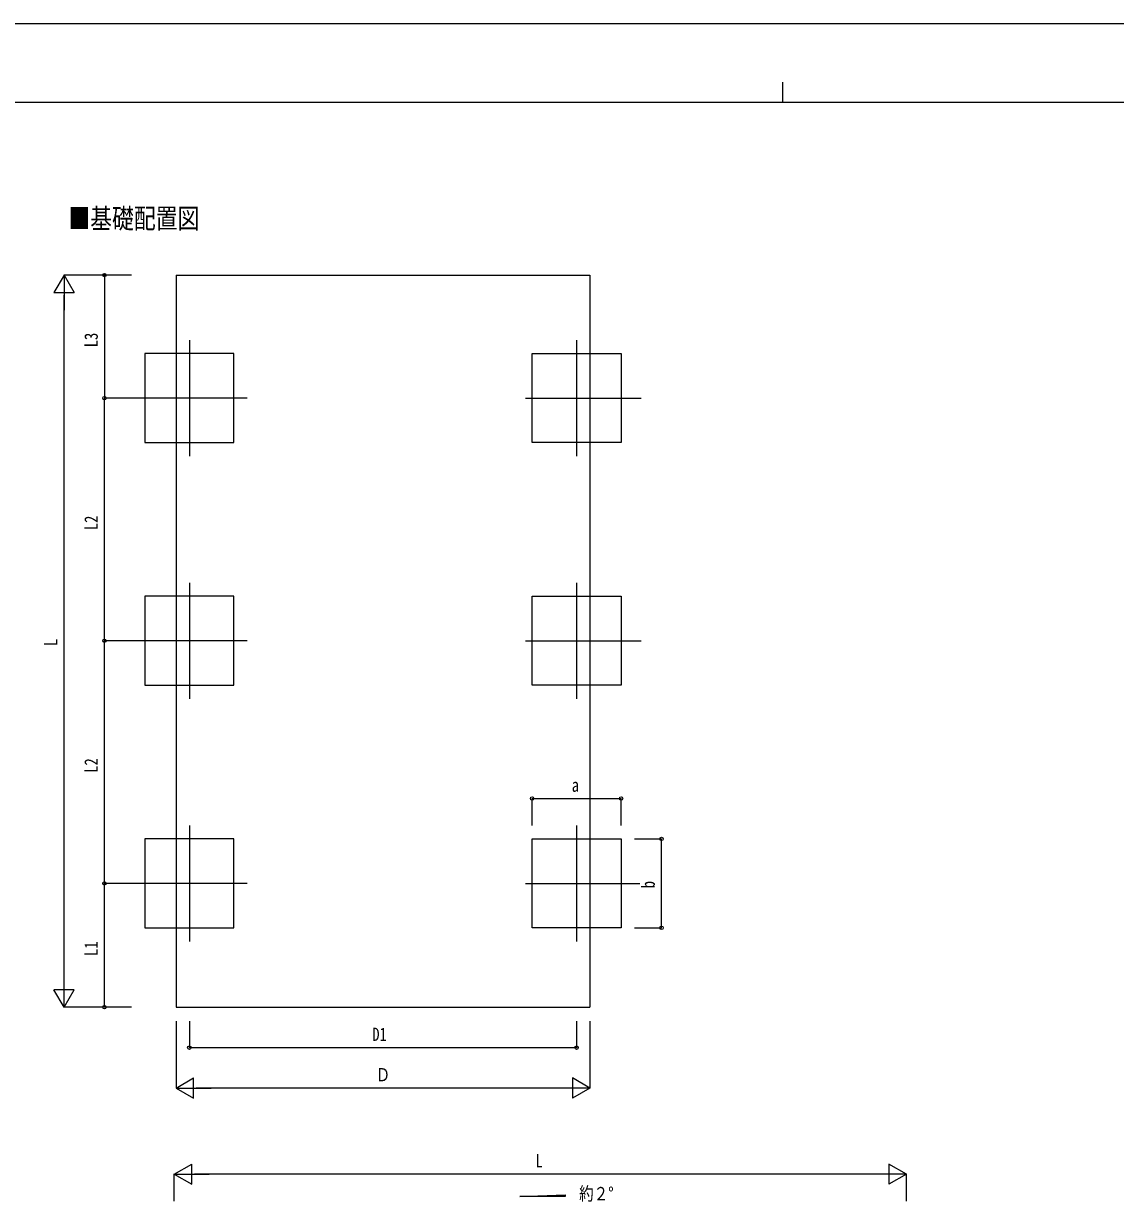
# Model space of a CAD drawing. Units: millimetres, scale not verified. Extents: x -12615 to 12615, y -8910 to 8910.
# Drawn here: x -5646 to 2454, y 129 to 8910 of the extents above; entities that cross this region are included whole.
import ezdxf
from ezdxf.enums import TextEntityAlignment as Align

# ---------------------------------------------------------------- set-up
doc = ezdxf.new("R2010")
doc.units = ezdxf.units.MM
doc.header["$LTSCALE"] = 40
for name, color, linetype in [('0-2_USER1', 3, 'Continuous'), ('0-3_YKK_12', 2, 'Continuous'), ('0-5_YKK_A1', 4, 'Continuous'), ('0-6_YKK_D', 6, 'Continuous'), ('0-7_YKK_ZWAK', 7, 'Continuous')]:
    doc.layers.add(name, color=color, linetype=linetype)
doc.styles.add('ＭＳ ゴシック', font='')
doc.styles.get('ＭＳ ゴシック').set_extended_font_data('MS Gothic')

msp = doc.modelspace()

# ---------------------------------------------------------------- linework, layer by layer
at = {"layer": '0-3_YKK_12'}
for p, q in [((-4416.44, 6561.82), (-4416.44, 5701.82)), ((-1543.44, 6561.82), (-1543.44, 5701.82)), ((-3986.44, 6131.82), (-4846.44, 6131.82)), ((-1923.44, 6131.82), (-1063.44, 6131.82)), ((-4416.44, 4761.82), (-4416.44, 3901.82)), ((-1543.44, 4761.82), (-1543.44, 3901.82)), ((-3986.44, 4331.82), (-4846.44, 4331.82)), ((-1923.44, 4331.82), (-1063.44, 4331.82)), ((-4416.44, 2961.82), (-4416.44, 2101.82)), ((-1543.44, 2961.82), (-1543.44, 2101.82)), ((-3986.44, 2531.82), (-4846.44, 2531.82)), ((-1923.44, 2531.82), (-1074.86, 2531.82))]:
    msp.add_line(p, q, dxfattribs=at)
at = {"layer": '0-5_YKK_A1'}
for p, q in [((-4514.94, 7045), (-4514.94, 1613.22)), ((-4514.94, 1613.22), (-1444.94, 1613.22)), ((-1965.26, 208.19), (-1629.26, 220.6)), ((-1629.26, 208.19), (-1965.26, 208.19)), ((-1629.26, 220.6), (-1629.26, 208.19))]:
    msp.add_line(p, q, dxfattribs=at)
msp.add_lwpolyline([(-4514.94, 7045), (-1444.94, 7045), (-1444.94, 1613.22)], dxfattribs=at)
for points in [[(-4086.44, 5801.82), (-4086.44, 6461.82), (-4746.44, 6461.82), (-4746.44, 5801.82)], [(-1873.44, 5801.82), (-1873.44, 6461.82), (-1213.44, 6461.82), (-1213.44, 5801.82)], [(-4086.44, 4001.82), (-4086.44, 4661.82), (-4746.44, 4661.82), (-4746.44, 4001.82)], [(-1873.44, 4001.82), (-1873.44, 4661.82), (-1213.44, 4661.82), (-1213.44, 4001.82)], [(-4086.44, 2201.82), (-4086.44, 2861.82), (-4746.44, 2861.82), (-4746.44, 2201.82)], [(-1873.44, 2201.82), (-1873.44, 2861.82), (-1213.44, 2861.82), (-1213.44, 2201.82)]]:
    msp.add_lwpolyline(points, close=True, dxfattribs=at)
at = {"layer": '0-6_YKK_D'}
for p, q in [((-5346.44, 7045), (-5421.44, 6915.1)), ((-4846.44, 7045), (-5347.44, 7045)), ((-5346.44, 7045), (-5271.44, 6915.1)), ((-5346.44, 7045), (-5346.44, 6785.19)), ((-4846.44, 7045), (-5047.44, 7045)), ((-5046.44, 7045), (-5046.44, 6131.82)), ((-5421.44, 6915.1), (-5271.44, 6915.1)), ((-5346.44, 1763.22), (-5346.44, 6895)), ((-4846.44, 6131.82), (-5047.44, 6131.82)), ((-4847.44, 6131.82), (-5047.44, 6131.82)), ((-5046.44, 4331.82), (-5046.44, 6131.82)), ((-4846.44, 4331.82), (-5047.44, 4331.82)), ((-4846.44, 4331.82), (-5047.44, 4331.82)), ((-5046.44, 2531.82), (-5046.44, 4331.82)), ((-1873.44, 2961.82), (-1873.44, 3162.82)), ((-1873.44, 3161.82), (-1213.44, 3161.82)), ((-1213.44, 2961.82), (-1213.44, 3162.82)), ((-1113.44, 2861.82), (-912.44, 2861.82)), ((-913.44, 2201.82), (-913.44, 2861.82)), ((-4846.44, 2531.82), (-5047.44, 2531.82)), ((-4846.44, 2531.82), (-5047.44, 2531.82)), ((-5046.44, 1613.22), (-5046.44, 2531.82)), ((-1113.44, 2201.82), (-912.44, 2201.82)), ((-5346.44, 1613.22), (-5346.44, 1873.02)), ((-5346.44, 1613.22), (-5421.44, 1743.12)), ((-5271.44, 1743.12), (-5421.44, 1743.12)), ((-5346.44, 1613.22), (-5271.44, 1743.12)), ((-4846.44, 1613.22), (-5347.44, 1613.22)), ((-4846.44, 1613.22), (-5047.44, 1613.22)), ((-4514.94, 1509.75), (-4514.94, 1012.22)), ((-4416.44, 1509.75), (-4416.44, 1312.22)), ((-1543.44, 1509.75), (-1543.44, 1312.22)), ((-1444.94, 1509.75), (-1444.94, 1012.22)), ((-4416.44, 1313.22), (-1543.44, 1313.22)), ((-4514.94, 1013.22), (-4385.04, 1088.22)), ((-4385.04, 938.22), (-4385.04, 1088.22)), ((-1444.94, 1013.22), (-1574.84, 1088.22)), ((-1574.84, 1088.22), (-1574.84, 938.22)), ((-4514.94, 1013.22), (-4385.04, 938.22)), ((-4514.94, 1013.22), (-4255.13, 1013.22)), ((-1594.94, 1013.22), (-4364.94, 1013.22)), ((-1444.94, 1013.22), (-1704.75, 1013.22)), ((-1444.94, 1013.22), (-1574.84, 938.22)), ((-4528.54, 374.86), (-4398.64, 449.86)), ((-4398.64, 299.86), (-4398.64, 449.86)), ((903.24, 374.86), (773.34, 449.86)), ((773.34, 449.86), (773.34, 299.86)), ((-4528.54, 175.45), (-4528.54, 375.86)), ((-4528.54, 374.86), (-4398.64, 299.86)), ((-4528.54, 374.86), (-4268.74, 374.86)), ((753.24, 374.86), (-4378.54, 374.86)), ((903.24, 374.86), (643.43, 374.86)), ((903.24, 374.86), (773.34, 299.86)), ((903.24, 175.45), (903.24, 375.86))]:
    msp.add_line(p, q, dxfattribs=at)
for centre in [(-5046.44, 7045), (-5046.44, 6131.82), (-5046.44, 6131.82), (-5046.44, 4331.82), (-5046.44, 4331.82), (-1873.44, 3161.82), (-1213.44, 3161.82), (-913.44, 2861.82), (-5046.44, 2531.82), (-5046.44, 2531.82), (-913.44, 2201.82), (-5046.44, 1613.22), (-4416.44, 1313.22), (-1543.44, 1313.22)]:
    msp.add_circle(centre, 12.75, dxfattribs=at)
at = {"layer": '0-7_YKK_ZWAK'}
for p, q in [((-14.94, 8475), (-14.94, 8325)), ((11685.06, 8325), (-11714.94, 8325))]:
    msp.add_line(p, q, dxfattribs=at)
msp.add_lwpolyline([(-12615, -8910), (12615, -8910), (12615, 8910), (-12615, 8910)], close=True, dxfattribs=at)

# ---------------------------------------------------------------- texts
at = {"layer": '0-2_USER1', "style": 'ＭＳ ゴシック', "width": 0.8}
msp.add_text('■基礎配置図', height=148.5, dxfattribs=at).set_placement((-5314.34, 7346.18), align=Align.BOTTOM_LEFT)
at = {"layer": '0-5_YKK_A1', "style": 'ＭＳ ゴシック', "width": 0.8}
msp.add_text('約２°', height=98.97, dxfattribs=at).set_placement((-1524.5, 150.9), align=Align.BOTTOM_LEFT)
at = {"layer": '0-6_YKK_D', "style": 'ＭＳ ゴシック', "width": 0.8}
for s, p in [('L3', (-5066.44, 6509.21)), ('L2', (-5066.44, 5152.62)), ('L', (-5366.44, 4293.11)), ('L2', (-5066.44, 3352.62)), ('b', (-933.44, 2495.82)), ('L1', (-5066.44, 1993.32))]:
    msp.add_text(s, height=98.97, rotation=90, dxfattribs=at).set_placement(p, align=Align.BOTTOM_LEFT)
for s, p in [('a', (-1579.44, 3181.82)), ('D1', (-3059.14, 1333.22)), ('Ｄ', (-3033.94, 1033.22)), ('L', (-1848.65, 394.86))]:
    msp.add_text(s, height=98.97, dxfattribs=at).set_placement(p, align=Align.BOTTOM_LEFT)

doc.saveas('drawing.dxf')
